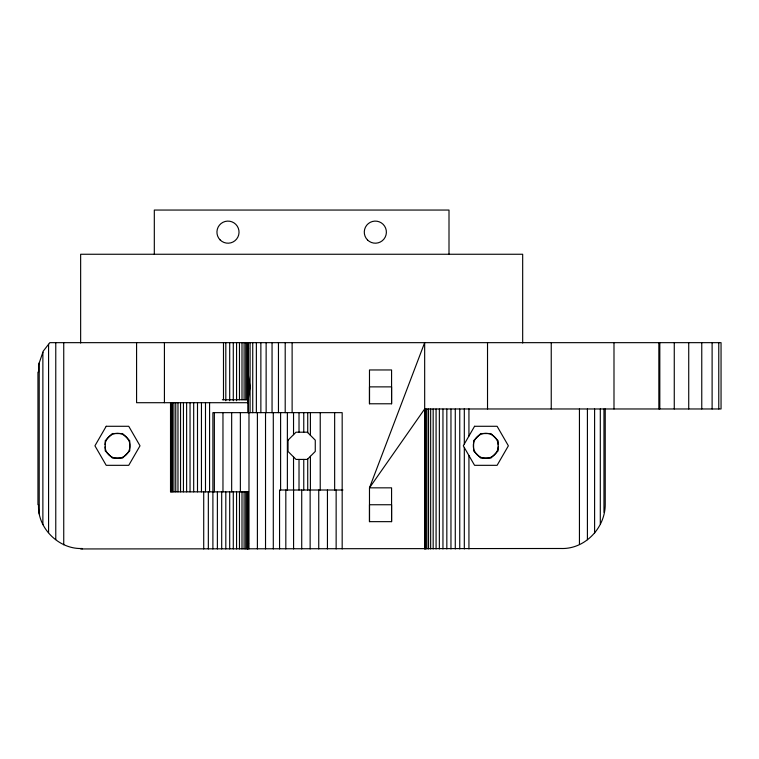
<?xml version="1.0" encoding="UTF-8"?>
<svg xmlns="http://www.w3.org/2000/svg" width="759" height="759" viewBox="0 0 759 759"><rect width="100%" height="100%" fill="white"/><g stroke="black" fill="none" stroke-linecap="round" stroke-linejoin="round"><path stroke-width="1.14" d="M369.481 521.651L369.481 504.744L391.578 504.744L391.578 521.651L369.481 521.651L369.481 487.838L424.661 342.66L424.727 548.947L424.727 409.054M369.481 403.779L369.481 386.872L391.578 386.872L391.578 403.779L369.481 403.779L369.481 369.956L391.578 369.956L391.578 403.779M424.727 516.224L424.727 493.255M247.918 375.382L248.44 375.382L249.986 386.872L248.44 398.352L247.918 398.352M247.918 348.191L248.601 348.191M247.918 386.872L250.28 386.872M222.34 399.756L248.601 399.756M247.918 401.606L248.269 342.66M247.918 402.706L136.582 402.706L136.582 342.66M342.926 490.01L279.559 490.01L279.559 548.947M248.601 491.851L170.519 491.851L170.519 402.706M247.918 543.425L248.601 543.425M80.644 548.947L561.024 548.491C584.753 549.393 605.084 528.122 605.227 504.744L605.227 408.968M718.764 342.66L718.764 408.968M712.113 342.66L712.113 408.968M701.762 342.66L701.762 408.968M688.726 342.66L688.726 408.968M674.267 342.66L674.267 408.968M659.818 342.66L659.818 408.968M659.315 342.66L659.315 408.968M659.106 342.66L659.106 408.968M613.993 342.66L613.993 408.968M603.965 408.968L603.965 512.306M600.303 408.968L600.303 523.767M594.601 408.968L594.601 533.103M587.409 408.968L587.409 539.715M579.44 408.968L579.44 544.279M551.243 342.66L551.243 408.968M522.676 343.021L522.676 254.256L80.644 254.256L80.644 343.021M487.525 342.66L487.525 408.968M468.939 408.854L468.939 436.036M468.939 455.571L468.939 548.947M464.318 408.674L464.318 444.043M464.318 447.573L464.318 548.947M459.745 409.054L459.745 548.947M455.277 409.054L455.277 548.947M450.96 409.054L450.96 548.947M449.005 254.256L449.005 210.053L154.314 210.053L154.314 254.256M446.833 409.054L446.833 548.947M442.952 409.054L442.952 548.947M439.357 409.054L439.357 548.947M436.083 409.054L436.083 548.947M433.171 409.054L433.171 548.947M430.657 409.054L430.657 548.947M428.55 409.054L428.55 548.947M426.89 409.054L426.89 548.947M425.695 409.054L425.695 548.947M424.974 409.054L424.974 548.947M391.578 521.651L391.578 487.838L369.481 487.838L424.661 408.968L721.05 408.968L721.05 342.66L49.838 342.66L43.282 351.094L38.557 364.861L38.557 372.128L37.95 372.128L37.95 504.744L38.557 504.744C37.182 528.074 58.984 549.507 82.152 548.491L82.152 548.947M342.176 548.947L342.176 412.649L212.899 412.649L212.899 491.851M336.142 490.01L336.142 548.947M334.653 412.744L334.653 490.01M327.442 490.01L327.442 548.947M320.232 412.744L320.232 490.01M318.742 490.01L318.742 548.947M310.403 412.649L310.403 435.296M310.403 456.311L310.403 490.01M310.137 490.01L310.137 548.947M307.718 412.649L307.718 432.621M307.718 458.996L307.718 490.01M303.761 412.649L303.761 432.194M303.761 459.423L303.761 490.01M301.721 490.01L301.721 548.947M299.018 412.649L299.018 432.194M299.018 459.423L299.018 490.01M293.581 490.01L293.581 548.947M293.534 412.649L293.534 434.679M293.534 456.937L293.534 490.01M292.12 342.66L292.12 412.649M287.376 412.649L287.376 490.01M285.82 490.01L285.82 548.947M285.204 342.66L285.204 412.649M280.602 412.649L280.602 490.01M278.458 342.66L278.458 412.649M273.297 412.649L273.297 548.947M272.054 342.66L272.054 412.649M266.134 342.66L266.134 412.649M265.527 412.649L265.527 548.947M260.868 342.66L260.868 412.649M257.396 412.649L257.396 548.947M256.362 342.66L256.362 412.649M252.738 342.66L252.738 412.649M250.081 342.66L250.081 412.649M248.98 412.649L248.98 548.947M248.459 342.66L248.459 375.876M248.459 397.858L248.459 412.649M247.918 342.66L247.918 412.649M247.918 491.851L247.918 548.947M247.671 342.66L247.671 399.756M247.671 491.851L247.671 548.947M246.95 342.66L246.95 399.756M246.95 491.851L246.95 548.947M245.755 342.66L245.755 399.756M245.755 491.851L245.755 548.947M244.094 342.66L244.094 399.756M244.094 491.851L244.094 548.947M241.998 342.66L241.998 399.756M241.998 491.851L241.998 548.947M240.366 412.649L240.366 491.851M239.474 342.66L239.474 399.756M239.474 491.851L239.474 548.947M236.561 342.66L236.561 400.752M236.561 492.041L236.561 548.947M233.288 342.66L233.288 400.752M233.288 492.041L233.288 548.947M231.666 412.649L231.666 491.851M229.692 342.66L229.692 400.752M229.692 492.041L229.692 548.947M225.812 342.66L225.812 400.752M225.812 492.041L225.812 548.947M223.488 342.66L223.488 399.756M222.966 412.649L222.966 491.851M221.694 492.041L221.694 548.947M217.378 492.041L217.378 548.947M214.361 412.649L214.361 491.851M212.899 492.041L212.899 548.947M209.569 402.706L209.569 491.851M208.336 492.041L208.336 548.947M205.49 402.706L205.49 491.851M203.716 492.041L203.716 548.947M201.448 402.706L201.448 491.851M197.501 402.706L197.501 491.851M193.687 402.706L193.687 491.851M190.044 402.706L190.044 491.851M186.619 402.706L186.619 491.851M183.441 402.706L183.441 491.851M180.547 402.706L180.547 491.851M177.976 402.706L177.976 491.851M175.756 402.706L175.756 491.851M173.896 402.706L173.896 491.851M172.435 402.706L172.435 491.851M171.373 402.706L171.373 491.851M170.737 402.706L170.737 491.851M164.418 342.66L164.418 402.706M63.737 342.66L63.737 544.791M55.768 342.66L55.768 539.583M48.576 344.282L48.576 532.59M42.874 352.271L42.874 524.611M39.212 362.935L39.212 513.938M104.998 444.717A12.523 12.523 0 0 1 124.049 435.144A12.523 12.523 0 0 1 124.049 456.463A12.523 12.523 0 0 1 104.998 446.89M498.312 446.89A12.523 12.523 0 0 1 479.261 456.463A12.523 12.523 0 0 1 479.261 435.144A12.523 12.523 0 0 1 498.312 444.717M288.041 440.163L288.041 451.444L296.019 459.423L307.3 459.423L315.27 451.444L315.27 440.163L307.3 432.194L296.019 432.194L288.041 440.163M106.203 426.283L94.932 445.808L106.203 465.324L128.745 465.324L140.017 445.808L128.745 426.283L106.203 426.283M474.565 426.283L463.294 445.808L474.565 465.324L497.107 465.324L508.378 445.808L497.107 426.283L474.565 426.283M112.398 433.55L105.226 440.732L105.226 450.884L112.398 458.057L122.55 458.057L129.732 450.884L129.732 440.732L122.55 433.55L112.398 433.55M480.76 433.55L473.588 440.732L473.588 450.884L480.76 458.057L490.912 458.057L498.094 450.884L498.094 440.732L490.912 433.55L480.76 433.55M220.167 239.967A11.053 11.053 0 0 0 238.658 235.015A11.053 11.053 0 0 0 225.129 221.476A11.053 11.053 0 0 0 220.167 239.967M367.517 239.967A11.053 11.053 0 0 0 386.008 235.015A11.053 11.053 0 0 0 372.47 221.476A11.053 11.053 0 0 0 367.517 239.967"/></g></svg>
